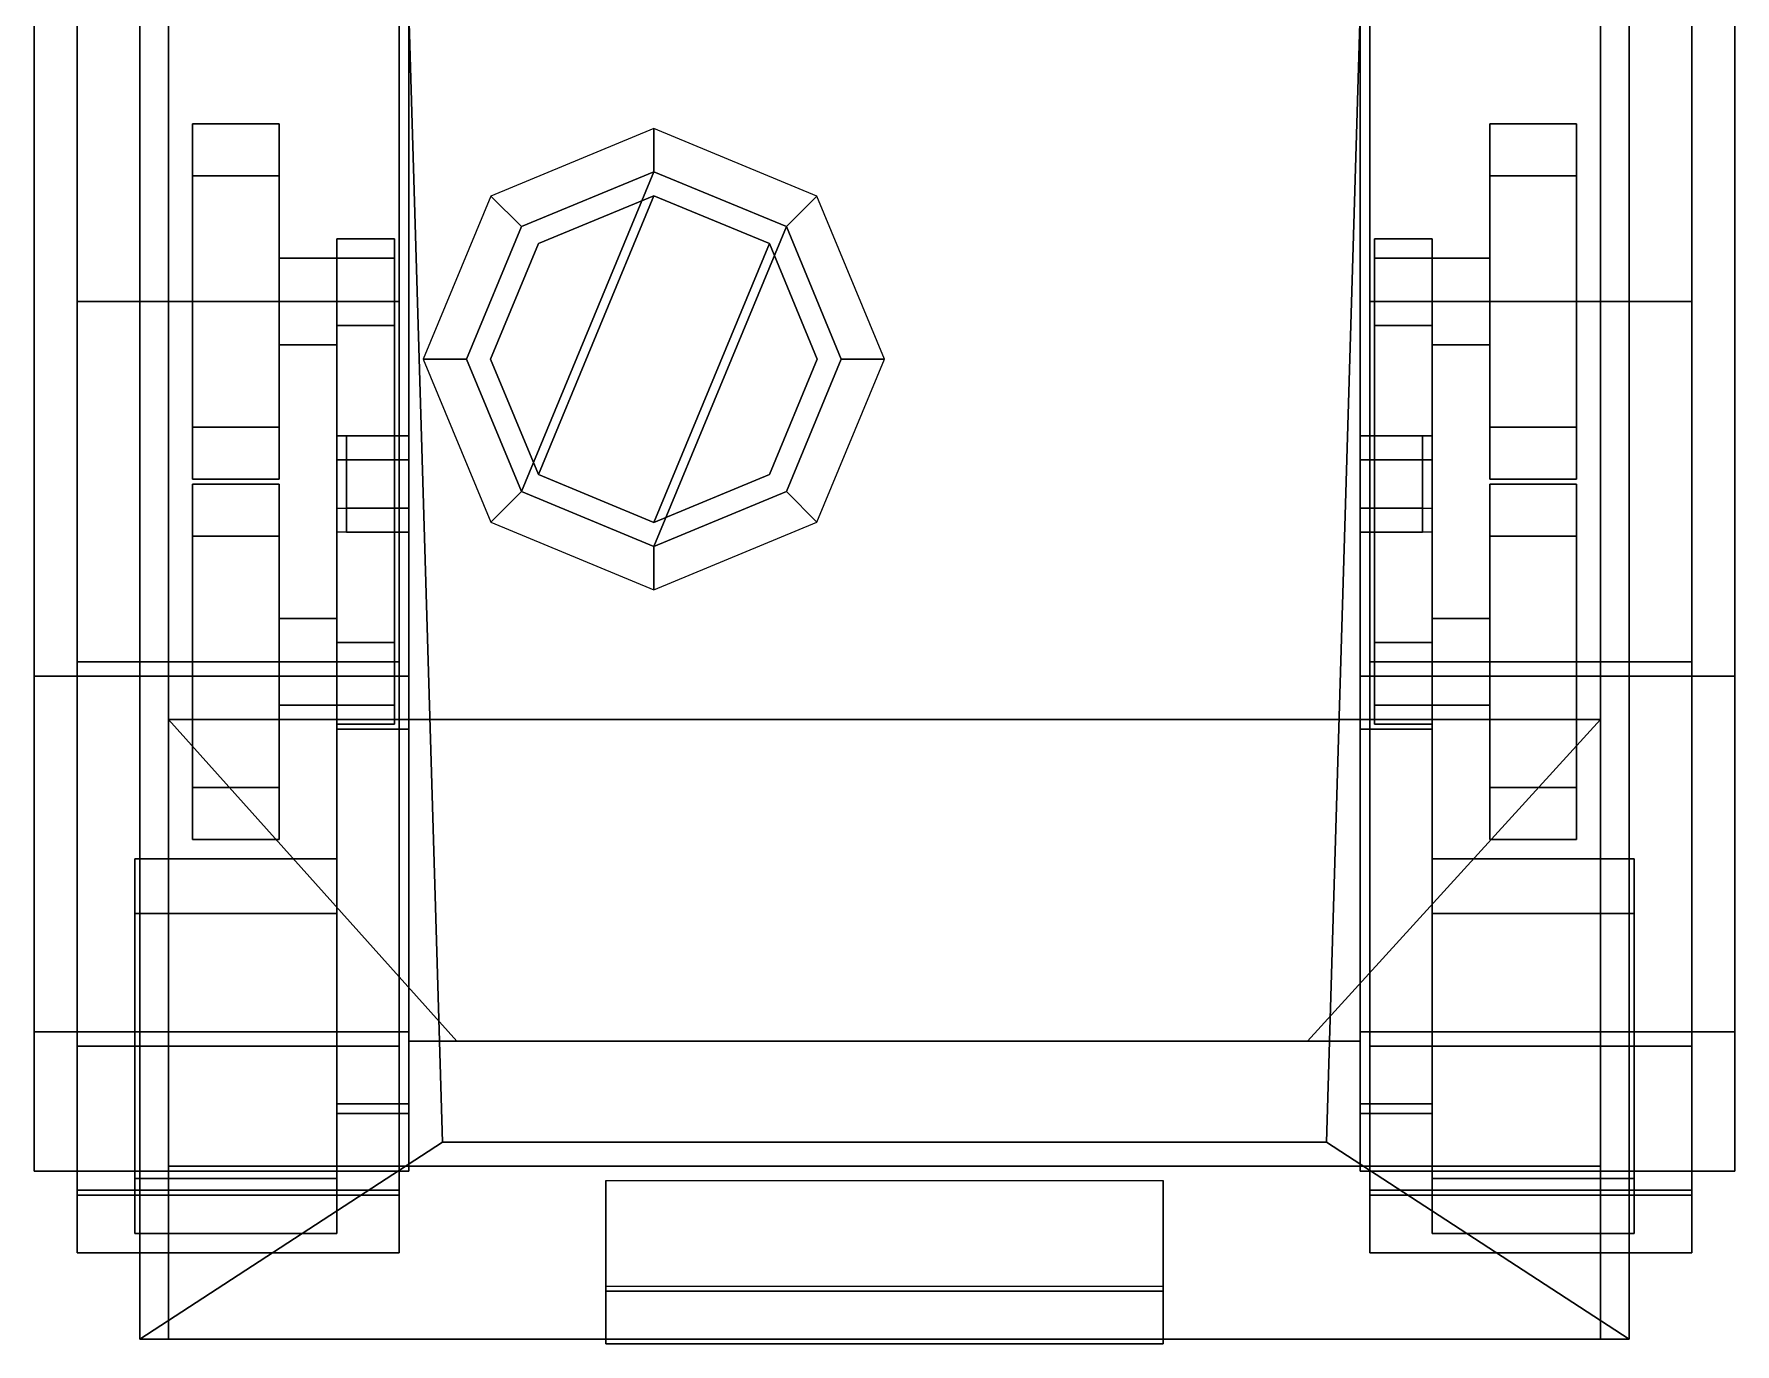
# Model space of a CAD drawing. Header units: millimetres. Extents: x -1.8 to 1.8, y -14.4 to 4.6.
# Drawn here: x -1.77 to 1.77, y -3.49 to -0.763 of the extents above; entities that cross this region are included whole.
import ezdxf

# ---------------------------------------------------------------- set-up
doc = ezdxf.new("R2010")
doc.units = ezdxf.units.MM
for name, color, linetype in [('mudguard', 4, 'Continuous'), ('torsion', 5, 'Continuous'), ('tracks', 3, 'Continuous'), ('wheels', 2, 'Continuous')]:
    doc.layers.add(name, color=color, linetype=linetype)

msp = doc.modelspace()

# ---------------------------------------------------------------- linework, layer by layer
for points in [[(-0.99, -2.86, 0.44), (-0.99, -3.12, 1.27), (-0.99, 2.92, 1.27), (-0.99, 2.77, 0.44)], [(-0.99, 2.92, 1.27), (-0.99, -3.12, 1.27), (0.99, -3.12, 1.27), (0.99, 2.92, 1.27)], [(0.99, 2.92, 1.27), (0.99, -3.12, 1.27), (0.99, -2.86, 0.44), (0.99, 2.77, 0.44)], [(0.99, 2.77, 0.44), (0.99, -2.86, 0.44), (-0.99, -2.86, 0.44), (-0.99, 2.77, 0.44)], [(-1.49, 1.8, 1.05), (-1.49, -2.19, 1.05), (-1.49, -2.19, 1.71), (-1.49, 1.8, 1.71)], [(1.49, 1.8, 1.05), (1.49, -2.19, 1.05), (-1.49, -2.19, 1.05), (-1.49, 1.8, 1.05)], [(1.49, 1.8, 1.71), (1.49, -2.19, 1.71), (1.49, -2.19, 1.05), (1.49, 1.8, 1.05)], [(1.55, 0.3, 1.71), (1.55, -3.48, 1.71), (-1.55, -3.48, 1.71), (-1.55, 0.3, 1.71)], [(-1.55, 0.3, 1.71), (-1.55, -3.48, 1.71), (-0.92, -3.07, 2.85), (-1.01, -0.04, 2.69)], [(1.01, -0.04, 2.69), (0.92, -3.07, 2.85), (1.55, -3.48, 1.71), (1.55, 0.3, 1.71)], [(-0.92, -3.07, 2.85), (0.92, -3.07, 2.85), (1.01, -0.04, 2.69), (-1.01, -0.04, 2.69)], [(-0.48, -0.96, 2.73), (-0.8194, -1.1006, 2.73), (-0.7558, -1.1642, 2.81), (-0.48, -1.05, 2.81)], [(-0.1406, -1.1006, 2.73), (-0.48, -0.96, 2.73), (-0.48, -1.05, 2.81), (-0.2042, -1.1642, 2.81)], [(-0.7558, -1.1642, 2.81), (-0.87, -1.44, 2.81), (-0.7558, -1.7158, 2.81), (-0.48, -1.05, 2.81)], [(-0.48, -1.05, 2.81), (-0.7558, -1.7158, 2.81), (-0.48, -1.83, 2.81), (-0.2042, -1.1642, 2.81)], [(-0.8194, -1.1006, 2.73), (-0.96, -1.44, 2.73), (-0.87, -1.44, 2.81), (-0.7558, -1.1642, 2.81)], [(-0.7204, -1.1996, 2.88), (-0.82, -1.44, 2.88), (-0.7204, -1.6804, 2.88), (-0.48, -1.1, 2.88)], [(-0.48, -1.1, 2.81), (-0.7204, -1.1996, 2.81), (-0.7204, -1.1996, 2.88), (-0.48, -1.1, 2.88)], [(-0.48, -1.1, 2.88), (-0.7204, -1.6804, 2.88), (-0.48, -1.78, 2.88), (-0.2396, -1.1996, 2.88)], [(-0.2396, -1.1996, 2.81), (-0.48, -1.1, 2.81), (-0.48, -1.1, 2.88), (-0.2396, -1.1996, 2.88)], [(0, -1.44, 2.73), (-0.1406, -1.1006, 2.73), (-0.2042, -1.1642, 2.81), (-0.09, -1.44, 2.81)], [(-0.2042, -1.1642, 2.81), (-0.48, -1.83, 2.81), (-0.2042, -1.7158, 2.81), (-0.09, -1.44, 2.81)], [(-0.7204, -1.1996, 2.81), (-0.82, -1.44, 2.81), (-0.82, -1.44, 2.88), (-0.7204, -1.1996, 2.88)], [(-0.2396, -1.1996, 2.88), (-0.48, -1.78, 2.88), (-0.2396, -1.6804, 2.88), (-0.14, -1.44, 2.88)], [(-0.14, -1.44, 2.81), (-0.2396, -1.1996, 2.81), (-0.2396, -1.1996, 2.88), (-0.14, -1.44, 2.88)], [(-0.96, -1.44, 2.73), (-0.8194, -1.7794, 2.73), (-0.7558, -1.7158, 2.81), (-0.87, -1.44, 2.81)], [(-0.82, -1.44, 2.81), (-0.7204, -1.6804, 2.81), (-0.7204, -1.6804, 2.88), (-0.82, -1.44, 2.88)], [(-0.2396, -1.6804, 2.81), (-0.14, -1.44, 2.81), (-0.14, -1.44, 2.88), (-0.2396, -1.6804, 2.88)], [(-0.1406, -1.7794, 2.73), (0, -1.44, 2.73), (-0.09, -1.44, 2.81), (-0.2042, -1.7158, 2.81)], [(-0.7204, -1.6804, 2.81), (-0.48, -1.78, 2.81), (-0.48, -1.78, 2.88), (-0.7204, -1.6804, 2.88)], [(-0.48, -1.78, 2.81), (-0.2396, -1.6804, 2.81), (-0.2396, -1.6804, 2.88), (-0.48, -1.78, 2.88)], [(-0.8194, -1.7794, 2.73), (-0.48, -1.92, 2.73), (-0.48, -1.83, 2.81), (-0.7558, -1.7158, 2.81)], [(-0.48, -1.92, 2.73), (-0.1406, -1.7794, 2.73), (-0.2042, -1.7158, 2.81), (-0.48, -1.83, 2.81)], [(-0.99, -2.1, 0.74), (-0.99, -2.21, 0.49), (-1.14, -2.21, 0.49), (-1.14, -2.1, 0.74)], [(-1.14, -2.21, 0.49), (-1.14, -3.01, 0.51), (-1.14, -2.99, 0.82), (-1.14, -2.1, 0.74)], [(-1.14, -2.1, 0.74), (-1.14, -2.99, 0.82), (-0.99, -2.99, 0.82), (-0.99, -2.1, 0.74)], [(1.14, -2.1, 0.74), (1.14, -2.21, 0.49), (0.99, -2.21, 0.49), (0.99, -2.1, 0.74)], [(0.99, -2.1, 0.74), (0.99, -2.99, 0.82), (1.14, -2.99, 0.82), (1.14, -2.1, 0.74)], [(1.14, -2.99, 0.82), (1.14, -3.01, 0.51), (1.14, -2.21, 0.49), (1.14, -2.1, 0.74)], [(1.49, -2.19, 1.27), (1.49, -3.12, 1.27), (-1.49, -3.12, 1.27), (-1.49, -2.19, 1.27)], [(-1.49, -3.12, 1.27), (-1.49, -3.48, 1.71), (-1.49, -2.19, 1.71), (-1.49, -2.19, 1.27)], [(-0.89, -2.86, 1.22), (-1.49, -2.19, 1.05), (1.49, -2.19, 1.05), (0.88, -2.86, 1.22)], [(-0.89, -2.86, 1.71), (-1.49, -2.19, 1.71), (-1.49, -2.19, 1.05), (-0.89, -2.86, 1.22)], [(0.88, -2.86, 1.22), (1.49, -2.19, 1.05), (1.49, -2.19, 1.71), (0.88, -2.86, 1.71)], [(1.49, -2.19, 1.71), (1.49, -3.48, 1.71), (1.49, -3.12, 1.27), (1.49, -2.19, 1.27)], [(-0.99, -2.21, 0.49), (-0.99, -3.01, 0.51), (-1.14, -3.01, 0.51), (-1.14, -2.21, 0.49)], [(1.14, -2.21, 0.49), (1.14, -3.01, 0.51), (0.99, -3.01, 0.51), (0.99, -2.21, 0.49)], [(0.99, -2.86, 0.44), (0.99, -3.12, 1.27), (-0.99, -3.12, 1.27), (-0.99, -2.86, 0.44)], [(0.99, -2.86, 0.44), (0.99, -3.12, 0.54), (-0.99, -3.12, 0.54), (-0.99, -2.86, 0.44)], [(-0.99, -3.12, 0.54), (-0.99, -3.12, 1.27), (-0.99, -3.12, 1.27), (-0.99, -2.86, 0.44)], [(-0.99, -2.86, 0.44), (-0.99, -3.12, 1.27), (0.99, -3.12, 1.27), (0.99, -2.86, 0.44)], [(0.99, -3.12, 1.27), (0.99, -3.12, 1.27), (0.99, -3.12, 0.54), (0.99, -2.86, 0.44)], [(-1.14, -2.99, 0.82), (-1.14, -3.01, 0.51), (-0.99, -3.01, 0.51), (-0.99, -2.99, 0.82)], [(0.99, -2.99, 0.82), (0.99, -3.01, 0.51), (1.14, -3.01, 0.51), (1.14, -2.99, 0.82)], [(-1.55, -3.48, 1.71), (1.55, -3.48, 1.71), (0.92, -3.07, 2.85), (-0.92, -3.07, 2.85)], [(1.49, -3.12, 1.27), (1.49, -3.48, 1.71), (-1.49, -3.48, 1.71), (-1.49, -3.12, 1.27)], [(-0.99, -3.12, 1.27), (-0.99, -3.12, 1.27), (0.99, -3.12, 1.27)], [(0.99, -3.12, 0.54), (0.99, -3.12, 1.27), (-0.99, -3.12, 1.27), (-0.99, -3.12, 0.54)], [(-0.58, -3.49, 1.26), (-0.58, -3.37, 1.58), (-0.58, -3.15, 1.3), (-0.58, -3.38, 1.09)], [(-0.58, -3.38, 1.09), (-0.58, -3.15, 1.3), (0.58, -3.15, 1.3), (0.58, -3.38, 1.09)], [(0.58, -3.15, 1.3), (0.58, -3.37, 1.58), (0.58, -3.49, 1.26), (0.58, -3.38, 1.09)], [(0.58, -3.49, 1.26), (0.58, -3.37, 1.58), (-0.58, -3.37, 1.58), (-0.58, -3.49, 1.26)], [(0.58, -3.38, 1.09), (0.58, -3.49, 1.26), (-0.58, -3.49, 1.26), (-0.58, -3.38, 1.09)]]:
    msp.add_3dface(points)
at = {"layer": 'mudguard'}
for points in [[(-0.99, -2.1, 1.1), (-0.99, 1.89, 1.1), (-1.77, 1.89, 1.1), (-1.77, -2.1, 1.1)], [(-1.77, -2.1, 1.1), (-1.77, 1.89, 1.1), (-0.99, 1.89, 1.1), (-0.99, -2.1, 1.1)], [(0.99, -2.1, 1.1), (0.99, 1.89, 1.1), (1.77, 1.89, 1.1), (1.77, -2.1, 1.1)], [(1.77, -2.1, 1.1), (1.77, 1.89, 1.1), (0.99, 1.89, 1.1), (0.99, -2.1, 1.1)], [(-0.99, -2.84, 1.26), (-0.99, -2.1, 1.1), (-1.77, -2.1, 1.1), (-1.77, -2.84, 1.26)], [(-1.77, -2.84, 1.26), (-1.77, -2.1, 1.1), (-0.99, -2.1, 1.1), (-0.99, -2.84, 1.26)], [(0.99, -2.84, 1.26), (0.99, -2.1, 1.1), (1.77, -2.1, 1.1), (1.77, -2.84, 1.26)], [(1.77, -2.84, 1.26), (1.77, -2.1, 1.1), (0.99, -2.1, 1.1), (0.99, -2.84, 1.26)], [(-1.77, -3.13, 1.26), (-1.77, -2.84, 1.26), (-0.99, -2.84, 1.26), (-0.99, -3.13, 1.26)], [(-0.99, -3.13, 1.26), (-0.99, -2.84, 1.26), (-1.77, -2.84, 1.26), (-1.77, -3.13, 1.26)], [(1.77, -3.13, 1.26), (1.77, -2.84, 1.26), (0.99, -2.84, 1.26), (0.99, -3.13, 1.26)], [(0.99, -3.13, 1.26), (0.99, -2.84, 1.26), (1.77, -2.84, 1.26), (1.77, -3.13, 1.26)]]:
    msp.add_3dface(points, dxfattribs=at)
at = {"layer": 'torsion'}
for points in [[(-1.14, -1.23, 0.23), (-1.14, -2.16, 0.23), (-1.14, -2.2, 0.36), (-1.14, -1.19, 0.36)], [(-1.02, -1.19, 0.36), (-1.02, -1.23, 0.23), (-1.14, -1.23, 0.23), (-1.14, -1.19, 0.36)], [(-1.14, -1.19, 0.36), (-1.14, -1.37, 0.36), (-1.14, -1.65, 0.45), (-1.14, -1.6, 0.53)], [(-1.02, -1.6, 0.53), (-1.02, -1.19, 0.36), (-1.14, -1.19, 0.36), (-1.14, -1.6, 0.53)], [(-1.02, -2.2, 0.36), (-1.02, -2.16, 0.23), (-1.02, -1.23, 0.23), (-1.02, -1.19, 0.36)], [(-1.02, -1.65, 0.45), (-1.02, -1.37, 0.36), (-1.02, -1.19, 0.36), (-1.02, -1.6, 0.53)], [(1.14, -1.19, 0.36), (1.14, -1.23, 0.23), (1.02, -1.23, 0.23), (1.02, -1.19, 0.36)], [(1.02, -1.23, 0.23), (1.02, -2.16, 0.23), (1.02, -2.2, 0.36), (1.02, -1.19, 0.36)], [(1.14, -1.6, 0.53), (1.14, -1.19, 0.36), (1.02, -1.19, 0.36), (1.02, -1.6, 0.53)], [(1.02, -1.19, 0.36), (1.02, -1.37, 0.36), (1.02, -1.65, 0.45), (1.02, -1.6, 0.53)], [(1.14, -2.2, 0.36), (1.14, -2.16, 0.23), (1.14, -1.23, 0.23), (1.14, -1.19, 0.36)], [(1.14, -1.65, 0.45), (1.14, -1.37, 0.36), (1.14, -1.19, 0.36), (1.14, -1.6, 0.53)], [(-1.02, -1.23, 0.23), (-1.02, -2.16, 0.23), (-1.14, -2.16, 0.23), (-1.14, -1.23, 0.23)], [(1.14, -1.23, 0.23), (1.14, -2.16, 0.23), (1.02, -2.16, 0.23), (1.02, -1.23, 0.23)], [(-1.14, -1.65, 0.45), (-1.14, -1.37, 0.36), (-1.02, -1.37, 0.36), (-1.02, -1.65, 0.45)], [(-1.14, -1.37, 0.36), (-1.14, -2.03, 0.36), (-1.02, -2.03, 0.36), (-1.02, -1.37, 0.36)], [(1.02, -1.37, 0.36), (1.02, -2.03, 0.36), (1.14, -2.03, 0.36), (1.14, -1.37, 0.36)], [(1.02, -1.65, 0.45), (1.02, -1.37, 0.36), (1.14, -1.37, 0.36), (1.14, -1.65, 0.45)], [(-1.14, -1.65, 0.45), (-1.02, -1.65, 0.45), (-1.02, -1.6, 0.53), (-1.14, -1.6, 0.53)], [(-1.12, -1.6, 0.53), (-1.12, -1.8, 0.53), (-1.12, -1.75, 0.6166), (-1.12, -1.65, 0.6166)], [(-1.12, -1.6, 0.53), (-1.12, -1.65, 0.6166), (-0.99, -1.65, 0.6166), (-0.99, -1.6, 0.53)], [(-1.12, -1.65, 0.4434), (-1.12, -1.6, 0.53), (-0.99, -1.6, 0.53), (-0.99, -1.65, 0.4434)], [(-1.12, -1.65, 0.4434), (-1.12, -1.75, 0.4434), (-1.12, -1.8, 0.53), (-1.12, -1.6, 0.53)], [(1.12, -1.65, 0.6166), (1.12, -1.6, 0.53), (0.99, -1.6, 0.53), (0.99, -1.65, 0.6166)], [(1.12, -1.6, 0.53), (1.12, -1.65, 0.4434), (0.99, -1.65, 0.4434), (0.99, -1.6, 0.53)], [(1.02, -1.65, 0.45), (1.14, -1.65, 0.45), (1.14, -1.6, 0.53), (1.02, -1.6, 0.53)], [(1.12, -1.8, 0.53), (1.12, -1.6, 0.53), (1.12, -1.65, 0.6166), (1.12, -1.75, 0.6166)], [(1.12, -1.75, 0.4434), (1.12, -1.65, 0.4434), (1.12, -1.6, 0.53), (1.12, -1.8, 0.53)], [(-1.12, -1.75, 0.4434), (-1.12, -1.65, 0.4434), (-0.99, -1.65, 0.4434), (-0.99, -1.75, 0.4434)], [(-1.12, -1.65, 0.6166), (-1.12, -1.75, 0.6166), (-0.99, -1.75, 0.6166), (-0.99, -1.65, 0.6166)], [(1.12, -1.65, 0.4434), (1.12, -1.75, 0.4434), (0.99, -1.75, 0.4434), (0.99, -1.65, 0.4434)], [(1.12, -1.75, 0.6166), (1.12, -1.65, 0.6166), (0.99, -1.65, 0.6166), (0.99, -1.75, 0.6166)], [(-1.02, -1.75, 0.45), (-1.02, -1.8, 0.53), (-1.14, -1.8, 0.53), (-1.14, -1.75, 0.45)], [(-1.02, -1.75, 0.45), (-1.02, -2.03, 0.36), (-1.14, -2.03, 0.36), (-1.14, -1.75, 0.45)], [(-1.14, -1.75, 0.45), (-1.14, -2.03, 0.36), (-1.14, -2.2, 0.36), (-1.14, -1.8, 0.53)], [(-1.12, -1.75, 0.6166), (-1.12, -1.8, 0.53), (-0.99, -1.8, 0.53), (-0.99, -1.75, 0.6166)], [(-1.12, -1.8, 0.53), (-1.12, -1.75, 0.4434), (-0.99, -1.75, 0.4434), (-0.99, -1.8, 0.53)], [(-1.02, -2.2, 0.36), (-1.02, -2.03, 0.36), (-1.02, -1.75, 0.45), (-1.02, -1.8, 0.53)], [(1.12, -1.8, 0.53), (1.12, -1.75, 0.6166), (0.99, -1.75, 0.6166), (0.99, -1.8, 0.53)], [(1.12, -1.75, 0.4434), (1.12, -1.8, 0.53), (0.99, -1.8, 0.53), (0.99, -1.75, 0.4434)], [(1.02, -1.75, 0.45), (1.02, -2.03, 0.36), (1.02, -2.2, 0.36), (1.02, -1.8, 0.53)], [(1.14, -1.75, 0.45), (1.14, -2.03, 0.36), (1.02, -2.03, 0.36), (1.02, -1.75, 0.45)], [(1.14, -1.75, 0.45), (1.14, -1.8, 0.53), (1.02, -1.8, 0.53), (1.02, -1.75, 0.45)], [(1.14, -2.2, 0.36), (1.14, -2.03, 0.36), (1.14, -1.75, 0.45), (1.14, -1.8, 0.53)], [(-1.14, -1.8, 0.53), (-1.14, -2.2, 0.36), (-1.02, -2.2, 0.36), (-1.02, -1.8, 0.53)], [(1.02, -1.8, 0.53), (1.02, -2.2, 0.36), (1.14, -2.2, 0.36), (1.14, -1.8, 0.53)], [(-1.14, -2.2, 0.36), (-1.14, -2.16, 0.23), (-1.02, -2.16, 0.23), (-1.02, -2.2, 0.36)], [(1.02, -2.2, 0.36), (1.02, -2.16, 0.23), (1.14, -2.16, 0.23), (1.14, -2.2, 0.36)]]:
    msp.add_3dface(points, dxfattribs=at)
at = {"layer": 'tracks'}
for points in [[(-1.01, -2.07), (-1.01, 2.12), (-1.68, 2.12), (-1.68, -2.07)], [(-1.68, -2.07), (-1.68, 2.12), (-1.01, 2.12), (-1.01, -2.07)], [(1.68, -2.07), (1.68, 2.12), (1.01, 2.12), (1.01, -2.07)], [(1.01, -2.07), (1.01, 2.12), (1.68, 2.12), (1.68, -2.07)], [(-1.68, 0.38, 0.8), (-1.68, -1.32, 0.8), (-1.01, -1.32, 0.8), (-1.01, 0.38, 0.8)], [(-1.01, 0.38, 0.8), (-1.01, -1.32, 0.8), (-1.68, -1.32, 0.8), (-1.68, 0.38, 0.8)], [(1.01, 0.38, 0.8), (1.01, -1.32, 0.8), (1.68, -1.32, 0.8), (1.68, 0.38, 0.8)], [(1.68, 0.38, 0.8), (1.68, -1.32, 0.8), (1.01, -1.32, 0.8), (1.01, 0.38, 0.8)], [(-1.68, -1.32, 0.8), (-1.68, -2.87, 1.08), (-1.01, -2.87, 1.08), (-1.01, -1.32, 0.8)], [(-1.01, -1.32, 0.8), (-1.01, -2.87, 1.08), (-1.68, -2.87, 1.08), (-1.68, -1.32, 0.8)], [(1.01, -1.32, 0.8), (1.01, -2.87, 1.08), (1.68, -2.87, 1.08), (1.68, -1.32, 0.8)], [(1.68, -1.32, 0.8), (1.68, -2.87, 1.08), (1.01, -2.87, 1.08), (1.01, -1.32, 0.8)], [(-1.68, -2.87, 0.23), (-1.68, -2.07), (-1.01, -2.07), (-1.01, -2.87, 0.23)], [(-1.01, -2.87, 0.23), (-1.01, -2.07), (-1.68, -2.07), (-1.68, -2.87, 0.23)], [(1.01, -2.87, 0.23), (1.01, -2.07), (1.68, -2.07), (1.68, -2.87, 0.23)], [(1.68, -2.87, 0.23), (1.68, -2.07), (1.01, -2.07), (1.01, -2.87, 0.23)], [(-1.68, -3.18, 0.36), (-1.68, -2.87, 0.23), (-1.01, -2.87, 0.23), (-1.01, -3.18, 0.36)], [(-1.01, -3.18, 0.36), (-1.01, -2.87, 0.23), (-1.68, -2.87, 0.23), (-1.68, -3.18, 0.36)], [(-1.68, -2.87, 1.08), (-1.68, -3.17, 0.96), (-1.01, -3.17, 0.96), (-1.01, -2.87, 1.08)], [(-1.01, -2.87, 1.08), (-1.01, -3.17, 0.96), (-1.68, -3.17, 0.96), (-1.68, -2.87, 1.08)], [(1.01, -3.18, 0.36), (1.01, -2.87, 0.23), (1.68, -2.87, 0.23), (1.68, -3.18, 0.36)], [(1.68, -3.18, 0.36), (1.68, -2.87, 0.23), (1.01, -2.87, 0.23), (1.01, -3.18, 0.36)], [(1.01, -2.87, 1.08), (1.01, -3.17, 0.96), (1.68, -3.17, 0.96), (1.68, -2.87, 1.08)], [(1.68, -2.87, 1.08), (1.68, -3.17, 0.96), (1.01, -3.17, 0.96), (1.01, -2.87, 1.08)], [(-1.68, -3.17, 0.96), (-1.68, -3.3, 0.66), (-1.01, -3.3, 0.66), (-1.01, -3.17, 0.96)], [(-1.01, -3.17, 0.96), (-1.01, -3.3, 0.66), (-1.68, -3.3, 0.66), (-1.68, -3.17, 0.96)], [(-1.68, -3.3, 0.66), (-1.68, -3.18, 0.36), (-1.01, -3.18, 0.36), (-1.01, -3.3, 0.66)], [(-1.01, -3.3, 0.66), (-1.01, -3.18, 0.36), (-1.68, -3.18, 0.36), (-1.68, -3.3, 0.66)], [(1.01, -3.17, 0.96), (1.01, -3.3, 0.66), (1.68, -3.3, 0.66), (1.68, -3.17, 0.96)], [(1.68, -3.17, 0.96), (1.68, -3.3, 0.66), (1.01, -3.3, 0.66), (1.01, -3.17, 0.96)], [(1.01, -3.3, 0.66), (1.01, -3.18, 0.36), (1.68, -3.18, 0.36), (1.68, -3.3, 0.66)], [(1.68, -3.3, 0.66), (1.68, -3.18, 0.36), (1.01, -3.18, 0.36), (1.01, -3.3, 0.66)]]:
    msp.add_3dface(points, dxfattribs=at)
at = {"layer": 'wheels'}
for points in [[(-1.26, -0.95, 0.4), (-1.26, -1.0584, 0.1384), (-1.44, -1.0584, 0.1384), (-1.44, -0.95, 0.4)], [(-1.44, -1.69, 0.4), (-1.44, -1.0584, 0.6616), (-1.44, -0.95, 0.4), (-1.44, -1.5816, 0.1384)], [(-1.44, -1.5816, 0.1384), (-1.44, -0.95, 0.4), (-1.44, -1.0584, 0.1384), (-1.44, -1.32, 0.03)], [(-1.26, -1.0584, 0.6616), (-1.26, -0.95, 0.4), (-1.44, -0.95, 0.4), (-1.44, -1.0584, 0.6616)], [(-1.26, -1.69, 0.4), (-1.26, -1.0584, 0.1384), (-1.26, -0.95, 0.4), (-1.26, -1.5816, 0.6616)], [(-1.26, -1.5816, 0.6616), (-1.26, -0.95, 0.4), (-1.26, -1.0584, 0.6616), (-1.26, -1.32, 0.77)], [(1.26, -1.5816, 0.1384), (1.26, -0.95, 0.4), (1.26, -1.0584, 0.1384), (1.26, -1.32, 0.03)], [(1.26, -1.69, 0.4), (1.26, -1.0584, 0.6616), (1.26, -0.95, 0.4), (1.26, -1.5816, 0.1384)], [(1.44, -0.95, 0.4), (1.44, -1.0584, 0.1384), (1.26, -1.0584, 0.1384), (1.26, -0.95, 0.4)], [(1.44, -1.0584, 0.6616), (1.44, -0.95, 0.4), (1.26, -0.95, 0.4), (1.26, -1.0584, 0.6616)], [(1.44, -1.69, 0.4), (1.44, -1.0584, 0.1384), (1.44, -0.95, 0.4), (1.44, -1.5816, 0.6616)], [(1.44, -1.5816, 0.6616), (1.44, -0.95, 0.4), (1.44, -1.0584, 0.6616), (1.44, -1.32, 0.77)], [(-1.26, -1.0584, 0.1384), (-1.26, -1.32, 0.03), (-1.44, -1.32, 0.03), (-1.44, -1.0584, 0.1384)], [(-1.44, -1.5816, 0.6616), (-1.44, -1.32, 0.77), (-1.44, -1.0584, 0.6616), (-1.44, -1.69, 0.4)], [(-1.26, -1.32, 0.77), (-1.26, -1.0584, 0.6616), (-1.44, -1.0584, 0.6616), (-1.44, -1.32, 0.77)], [(-1.26, -1.5816, 0.1384), (-1.26, -1.32, 0.03), (-1.26, -1.0584, 0.1384), (-1.26, -1.69, 0.4)], [(1.44, -1.0584, 0.1384), (1.44, -1.32, 0.03), (1.26, -1.32, 0.03), (1.26, -1.0584, 0.1384)], [(1.26, -1.5816, 0.6616), (1.26, -1.32, 0.77), (1.26, -1.0584, 0.6616), (1.26, -1.69, 0.4)], [(1.44, -1.32, 0.77), (1.44, -1.0584, 0.6616), (1.26, -1.0584, 0.6616), (1.26, -1.32, 0.77)], [(1.44, -1.5816, 0.1384), (1.44, -1.32, 0.03), (1.44, -1.0584, 0.1384), (1.44, -1.69, 0.4)], [(-1.14, -1.23, 0.4), (-1.14, -1.32, 0.31), (-1.26, -1.32, 0.31), (-1.26, -1.23, 0.4)], [(-1.14, -1.32, 0.49), (-1.14, -1.23, 0.4), (-1.26, -1.23, 0.4), (-1.26, -1.32, 0.49)], [(1.26, -1.23, 0.4), (1.26, -1.32, 0.31), (1.14, -1.32, 0.31), (1.14, -1.23, 0.4)], [(1.26, -1.32, 0.49), (1.26, -1.23, 0.4), (1.14, -1.23, 0.4), (1.14, -1.32, 0.49)], [(-1.26, -1.32, 0.03), (-1.26, -1.5816, 0.1384), (-1.44, -1.5816, 0.1384), (-1.44, -1.32, 0.03)], [(-1.26, -1.5816, 0.6616), (-1.26, -1.32, 0.77), (-1.44, -1.32, 0.77), (-1.44, -1.5816, 0.6616)], [(-1.14, -1.32, 0.31), (-1.14, -1.41, 0.4), (-1.26, -1.41, 0.4), (-1.26, -1.32, 0.31)], [(-1.14, -1.41, 0.4), (-1.14, -1.32, 0.49), (-1.26, -1.32, 0.49), (-1.26, -1.41, 0.4)], [(1.26, -1.32, 0.31), (1.26, -1.41, 0.4), (1.14, -1.41, 0.4), (1.14, -1.32, 0.31)], [(1.26, -1.41, 0.4), (1.26, -1.32, 0.49), (1.14, -1.32, 0.49), (1.14, -1.41, 0.4)], [(1.44, -1.32, 0.03), (1.44, -1.5816, 0.1384), (1.26, -1.5816, 0.1384), (1.26, -1.32, 0.03)], [(1.44, -1.5816, 0.6616), (1.44, -1.32, 0.77), (1.26, -1.32, 0.77), (1.26, -1.5816, 0.6616)], [(-1.26, -1.5816, 0.1384), (-1.26, -1.69, 0.4), (-1.44, -1.69, 0.4), (-1.44, -1.5816, 0.1384)], [(-1.26, -1.69, 0.4), (-1.26, -1.5816, 0.6616), (-1.44, -1.5816, 0.6616), (-1.44, -1.69, 0.4)], [(1.44, -1.5816, 0.1384), (1.44, -1.69, 0.4), (1.26, -1.69, 0.4), (1.26, -1.5816, 0.1384)], [(1.44, -1.69, 0.4), (1.44, -1.5816, 0.6616), (1.26, -1.5816, 0.6616), (1.26, -1.69, 0.4)], [(-1.44, -2.3316, 0.1384), (-1.44, -1.7, 0.4), (-1.44, -1.8084, 0.1384), (-1.44, -2.07, 0.03)], [(-1.44, -2.44, 0.4), (-1.44, -1.8084, 0.6616), (-1.44, -1.7, 0.4), (-1.44, -2.3316, 0.1384)], [(-1.26, -1.7, 0.4), (-1.26, -1.8084, 0.1384), (-1.44, -1.8084, 0.1384), (-1.44, -1.7, 0.4)], [(-1.26, -1.8084, 0.6616), (-1.26, -1.7, 0.4), (-1.44, -1.7, 0.4), (-1.44, -1.8084, 0.6616)], [(-1.26, -2.44, 0.4), (-1.26, -1.8084, 0.1384), (-1.26, -1.7, 0.4), (-1.26, -2.3316, 0.6616)], [(-1.26, -2.3316, 0.6616), (-1.26, -1.7, 0.4), (-1.26, -1.8084, 0.6616), (-1.26, -2.07, 0.77)], [(1.44, -1.7, 0.4), (1.44, -1.8084, 0.1384), (1.26, -1.8084, 0.1384), (1.26, -1.7, 0.4)], [(1.26, -2.44, 0.4), (1.26, -1.8084, 0.6616), (1.26, -1.7, 0.4), (1.26, -2.3316, 0.1384)], [(1.26, -2.3316, 0.1384), (1.26, -1.7, 0.4), (1.26, -1.8084, 0.1384), (1.26, -2.07, 0.03)], [(1.44, -1.8084, 0.6616), (1.44, -1.7, 0.4), (1.26, -1.7, 0.4), (1.26, -1.8084, 0.6616)], [(1.44, -2.44, 0.4), (1.44, -1.8084, 0.1384), (1.44, -1.7, 0.4), (1.44, -2.3316, 0.6616)], [(1.44, -2.3316, 0.6616), (1.44, -1.7, 0.4), (1.44, -1.8084, 0.6616), (1.44, -2.07, 0.77)], [(-1.26, -1.8084, 0.1384), (-1.26, -2.07, 0.03), (-1.44, -2.07, 0.03), (-1.44, -1.8084, 0.1384)], [(-1.44, -2.3316, 0.6616), (-1.44, -2.07, 0.77), (-1.44, -1.8084, 0.6616), (-1.44, -2.44, 0.4)], [(-1.26, -2.07, 0.77), (-1.26, -1.8084, 0.6616), (-1.44, -1.8084, 0.6616), (-1.44, -2.07, 0.77)], [(-1.26, -2.3316, 0.1384), (-1.26, -2.07, 0.03), (-1.26, -1.8084, 0.1384), (-1.26, -2.44, 0.4)], [(1.44, -1.8084, 0.1384), (1.44, -2.07, 0.03), (1.26, -2.07, 0.03), (1.26, -1.8084, 0.1384)], [(1.26, -2.3316, 0.6616), (1.26, -2.07, 0.77), (1.26, -1.8084, 0.6616), (1.26, -2.44, 0.4)], [(1.44, -2.07, 0.77), (1.44, -1.8084, 0.6616), (1.26, -1.8084, 0.6616), (1.26, -2.07, 0.77)], [(1.44, -2.3316, 0.1384), (1.44, -2.07, 0.03), (1.44, -1.8084, 0.1384), (1.44, -2.44, 0.4)], [(-1.14, -1.98, 0.4), (-1.14, -2.07, 0.31), (-1.26, -2.07, 0.31), (-1.26, -1.98, 0.4)], [(-1.14, -2.07, 0.49), (-1.14, -1.98, 0.4), (-1.26, -1.98, 0.4), (-1.26, -2.07, 0.49)], [(1.26, -1.98, 0.4), (1.26, -2.07, 0.31), (1.14, -2.07, 0.31), (1.14, -1.98, 0.4)], [(1.26, -2.07, 0.49), (1.26, -1.98, 0.4), (1.14, -1.98, 0.4), (1.14, -2.07, 0.49)], [(-1.26, -2.07, 0.03), (-1.26, -2.3316, 0.1384), (-1.44, -2.3316, 0.1384), (-1.44, -2.07, 0.03)], [(-1.26, -2.3316, 0.6616), (-1.26, -2.07, 0.77), (-1.44, -2.07, 0.77), (-1.44, -2.3316, 0.6616)], [(-1.14, -2.07, 0.31), (-1.14, -2.16, 0.4), (-1.26, -2.16, 0.4), (-1.26, -2.07, 0.31)], [(-1.14, -2.16, 0.4), (-1.14, -2.07, 0.49), (-1.26, -2.07, 0.49), (-1.26, -2.16, 0.4)], [(1.26, -2.07, 0.31), (1.26, -2.16, 0.4), (1.14, -2.16, 0.4), (1.14, -2.07, 0.31)], [(1.26, -2.16, 0.4), (1.26, -2.07, 0.49), (1.14, -2.07, 0.49), (1.14, -2.16, 0.4)], [(1.44, -2.07, 0.03), (1.44, -2.3316, 0.1384), (1.26, -2.3316, 0.1384), (1.26, -2.07, 0.03)], [(1.44, -2.3316, 0.6616), (1.44, -2.07, 0.77), (1.26, -2.07, 0.77), (1.26, -2.3316, 0.6616)], [(-1.26, -2.3316, 0.1384), (-1.26, -2.44, 0.4), (-1.44, -2.44, 0.4), (-1.44, -2.3316, 0.1384)], [(-1.26, -2.44, 0.4), (-1.26, -2.3316, 0.6616), (-1.44, -2.3316, 0.6616), (-1.44, -2.44, 0.4)], [(1.44, -2.3316, 0.1384), (1.44, -2.44, 0.4), (1.26, -2.44, 0.4), (1.26, -2.3316, 0.1384)], [(1.44, -2.44, 0.4), (1.44, -2.3316, 0.6616), (1.26, -2.3316, 0.6616), (1.26, -2.44, 0.4)], [(-1.14, -2.5942, 0.9358), (-1.14, -2.48, 0.66), (-1.56, -2.48, 0.66), (-1.56, -2.5942, 0.9358)], [(-1.14, -2.48, 0.66), (-1.14, -2.5942, 0.3842), (-1.56, -2.5942, 0.3842), (-1.56, -2.48, 0.66)], [(-1.56, -3.26, 0.66), (-1.56, -2.5942, 0.9358), (-1.56, -2.48, 0.66), (-1.56, -3.1458, 0.3842)], [(-1.56, -3.1458, 0.3842), (-1.56, -2.48, 0.66), (-1.56, -2.5942, 0.3842), (-1.56, -2.87, 0.27)], [(-1.14, -3.1458, 0.9358), (-1.14, -2.48, 0.66), (-1.14, -2.5942, 0.9358), (-1.14, -2.87, 1.05)], [(-1.14, -3.26, 0.66), (-1.14, -2.5942, 0.3842), (-1.14, -2.48, 0.66), (-1.14, -3.1458, 0.9358)], [(1.56, -2.5942, 0.9358), (1.56, -2.48, 0.66), (1.14, -2.48, 0.66), (1.14, -2.5942, 0.9358)], [(1.14, -3.26, 0.66), (1.14, -2.5942, 0.9358), (1.14, -2.48, 0.66), (1.14, -3.1458, 0.3842)], [(1.14, -3.1458, 0.3842), (1.14, -2.48, 0.66), (1.14, -2.5942, 0.3842), (1.14, -2.87, 0.27)], [(1.56, -2.48, 0.66), (1.56, -2.5942, 0.3842), (1.14, -2.5942, 0.3842), (1.14, -2.48, 0.66)], [(1.56, -3.1458, 0.9358), (1.56, -2.48, 0.66), (1.56, -2.5942, 0.9358), (1.56, -2.87, 1.05)], [(1.56, -3.26, 0.66), (1.56, -2.5942, 0.3842), (1.56, -2.48, 0.66), (1.56, -3.1458, 0.9358)], [(-1.14, -2.87, 1.05), (-1.14, -2.5942, 0.9358), (-1.56, -2.5942, 0.9358), (-1.56, -2.87, 1.05)], [(-1.14, -2.5942, 0.3842), (-1.14, -2.87, 0.27), (-1.56, -2.87, 0.27), (-1.56, -2.5942, 0.3842)], [(-1.56, -3.1458, 0.9358), (-1.56, -2.87, 1.05), (-1.56, -2.5942, 0.9358), (-1.56, -3.26, 0.66)], [(-1.14, -3.1458, 0.3842), (-1.14, -2.87, 0.27), (-1.14, -2.5942, 0.3842), (-1.14, -3.26, 0.66)], [(1.14, -3.1458, 0.9358), (1.14, -2.87, 1.05), (1.14, -2.5942, 0.9358), (1.14, -3.26, 0.66)], [(1.56, -2.5942, 0.3842), (1.56, -2.87, 0.27), (1.14, -2.87, 0.27), (1.14, -2.5942, 0.3842)], [(1.56, -2.87, 1.05), (1.56, -2.5942, 0.9358), (1.14, -2.5942, 0.9358), (1.14, -2.87, 1.05)], [(1.56, -3.1458, 0.3842), (1.56, -2.87, 0.27), (1.56, -2.5942, 0.3842), (1.56, -3.26, 0.66)], [(-1.14, -3.1458, 0.9358), (-1.14, -2.87, 1.05), (-1.56, -2.87, 1.05), (-1.56, -3.1458, 0.9358)], [(-1.14, -2.87, 0.27), (-1.14, -3.1458, 0.3842), (-1.56, -3.1458, 0.3842), (-1.56, -2.87, 0.27)], [(1.56, -2.87, 0.27), (1.56, -3.1458, 0.3842), (1.14, -3.1458, 0.3842), (1.14, -2.87, 0.27)], [(1.56, -3.1458, 0.9358), (1.56, -2.87, 1.05), (1.14, -2.87, 1.05), (1.14, -3.1458, 0.9358)], [(-1.14, -3.26, 0.66), (-1.14, -3.1458, 0.9358), (-1.56, -3.1458, 0.9358), (-1.56, -3.26, 0.66)], [(-1.14, -3.1458, 0.3842), (-1.14, -3.26, 0.66), (-1.56, -3.26, 0.66), (-1.56, -3.1458, 0.3842)], [(1.56, -3.26, 0.66), (1.56, -3.1458, 0.9358), (1.14, -3.1458, 0.9358), (1.14, -3.26, 0.66)], [(1.56, -3.1458, 0.3842), (1.56, -3.26, 0.66), (1.14, -3.26, 0.66), (1.14, -3.1458, 0.3842)]]:
    msp.add_3dface(points, dxfattribs=at)

doc.saveas('drawing.dxf')
